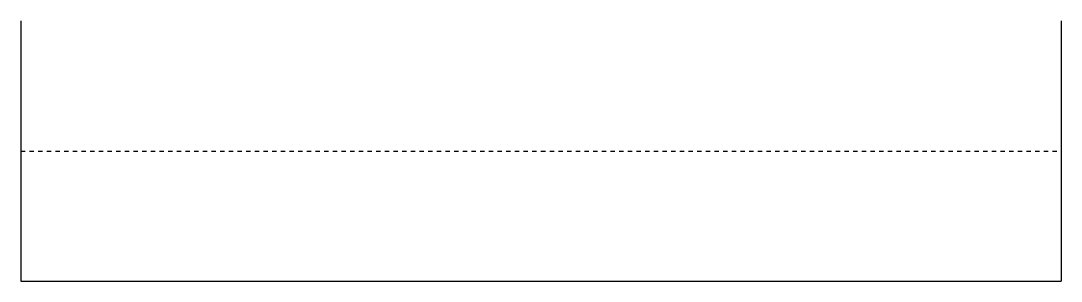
# Model space of a CAD drawing. Extents: x 0 to 24, y 0 to 6.
import ezdxf

# ---------------------------------------------------------------- set-up
doc = ezdxf.new("R2010")
doc.units = 0
doc.header["$LTSCALE"] = 0.5
doc.header["$MEASUREMENT"] = 0
doc.linetypes.add('HIDDEN2', pattern=[0.1875, 0.125, -0.0625])
doc.layers.get('0').update_dxf_attribs({"linetype": 'CONTINUOUS'})

msp = doc.modelspace()

# ---------------------------------------------------------------- linework, layer by layer
for p, q in [((0, 6), (0, 0)), ((24, 6), (24, 0)), ((0, 0), (24, 0))]:
    msp.add_line(p, q)
at = {"linetype": 'HIDDEN2'}
msp.add_line((0, 3), (24, 3), dxfattribs=at)

doc.saveas('drawing.dxf')
